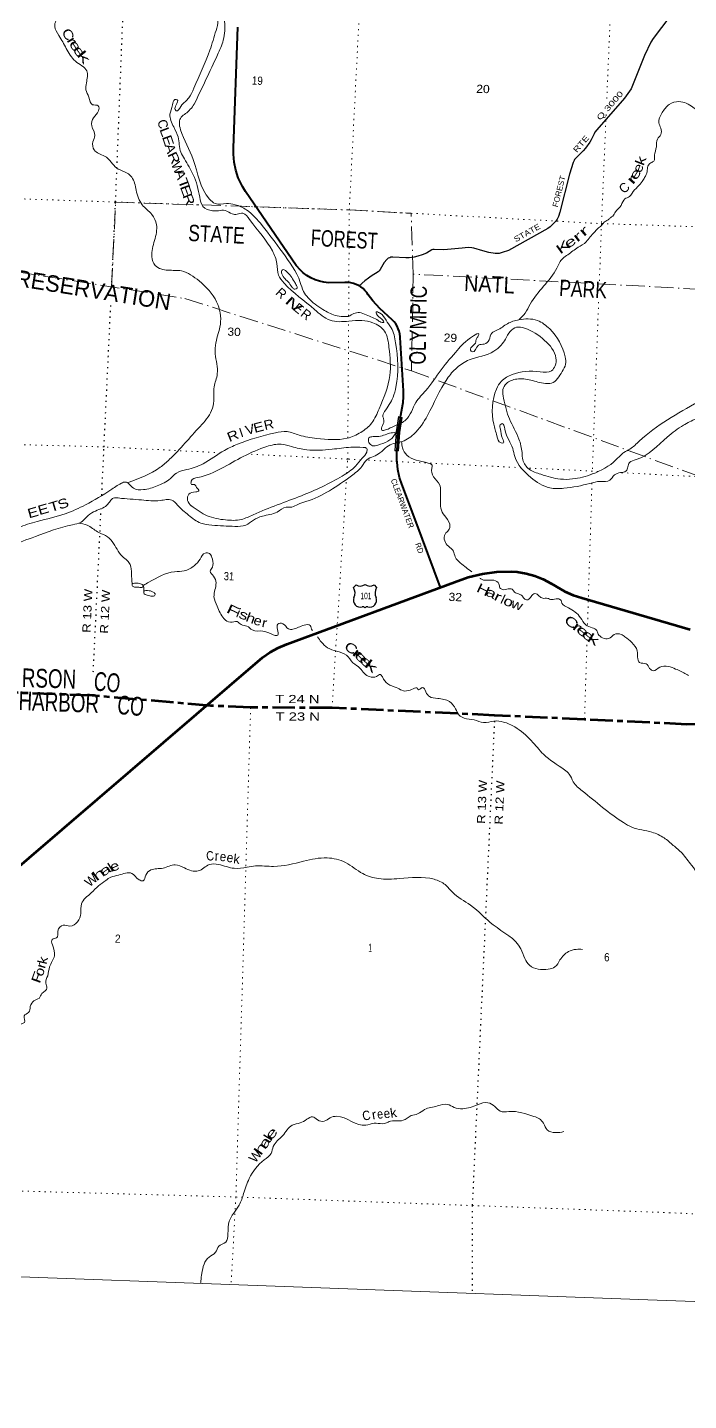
# Model space of a CAD drawing. Header units: feet. Extents: x -932108 to -739700, y 12311 to 202656.
# Drawn here: x -821515 to -807403, y 12311 to 41613 of the extents above; entities that cross this region are included whole.
import ezdxf
from ezdxf.enums import TextEntityAlignment as Align

# ---------------------------------------------------------------- set-up
doc = ezdxf.new("R2010")
doc.units = ezdxf.units.FT
doc.header["$LTSCALE"] = 80
for name, pattern in [('DOT_DASHED', [7.7, 5, -1.2, 0.3, -1.2]), ('DOTTED', [1.5, 0.3, -1.2]), ('LONG_DASH_SHORT_DASH', [9.9, 6, -1.2, 1.5, -1.2])]:
    doc.linetypes.add(name, pattern=pattern)
for name, color, linetype, lineweight in [('11', 7, 'LONG_DASH_SHORT_DASH', 60), ('16', 7, 'Continuous', 25), ('20', 7, 'Continuous', 70), ('26', 7, 'Continuous', 40), ('29', 7, 'Continuous', 25), ('30', 7, 'Continuous', 35), ('39', 7, 'Continuous', 13), ('4', 7, 'Continuous', 13), ('44', 7, 'DOT_DASHED', 13), ('6', 7, 'DOTTED', 25), ('61', 7, 'Continuous', 13), ('7', 7, 'DOTTED', 13)]:
    doc.layers.add(name, color=color, linetype=linetype, lineweight=lineweight)
for name, color, linetype in [('12', 7, 'Continuous'), ('27', 7, 'Continuous'), ('41', 7, 'Continuous')]:
    doc.layers.add(name, color=color, linetype=linetype)

msp = doc.modelspace()

# ---------------------------------------------------------------- linework, layer by layer
at = {"layer": '11'}
for points in [[(-817610, 27139.95), (-820133, 27354.95), (-822203, 27428.95), (-823469.86, 27464.8)], [(-807440.52, 26740.21), (-809623, 26844.95), (-811542, 26932.95), (-815014, 27093.95), (-816750, 27099.95), (-817610, 27139.95)], [(-776393.48, 25770.32), (-777889.48, 25817.13), (-783272.95, 25979.7), (-788435.46, 26150.04), (-789726.88, 26182.62), (-790424.66, 26202.39), (-793764.1, 26335.13), (-795742.98, 26397.22), (-799002.57, 26515.65), (-801047.1, 26597.66), (-804297.23, 26695.77), (-806364.23, 26764.36), (-807440.52, 26740.21)]]:
    msp.add_lwpolyline(points, dxfattribs=at)
at = {"layer": '16'}
for p, q in [((-814552.05, 29658.98), (-814500.74, 29717.74)), ((-814308.98, 29723.71), (-814309.26, 29723.51)), ((-814116.89, 29717.83), (-814065.5, 29658.98))]:
    msp.add_line(p, q, dxfattribs=at)
for centre, radius, start, end in [((-814745.03, 29548.35), 222.05, 332.97043, 29.75871), ((-814409.66, 29875.4), 182.07, 239.97227, 303.45418), ((-814207.88, 29874.9), 181.52, 236.33975, 300.08743), ((-814207.89, 29875.4), 182.07, 236.54582, 236.59441), ((-813872.53, 29548.35), 222.05, 150.24129, 207.02957), ((-814405.84, 29393.45), 151.42, 159.09177, 283.81923), ((-814211.72, 29393.45), 151.42, 256.18077, 20.90823)]:
    msp.add_arc(centre, radius, start, end, dxfattribs=at)
for centre, major_axis, start_param, end_param in [((-814350.5, 29194.63), (-19.56, 51.67), 4.95877769, 6.28318531), ((-814267.05, 29194.63), (19.56, 51.67), 0, 1.32637542)]:
    msp.add_ellipse(centre, major_axis=major_axis, ratio=0.929097, start_param=start_param, end_param=end_param, dxfattribs=at)
at = {"layer": '20'}
msp.add_lwpolyline([(-824305, 21472.95), (-816498.28, 28166.28), (-816335.2, 28278.85), (-816161.24, 28373.75), (-815978.32, 28449.94), (-815975.48, 28450.95), (-812397.23, 29777.58), (-812105.29, 29880.83), (-811804.16, 29952.99), (-811497.13, 29993.27), (-811187.58, 30001.25), (-811058, 29994.95), (-810868.49, 29962.56), (-810683.41, 29910.54), (-810504.77, 29839.46), (-810334.55, 29750.09), (-810247.65, 29695.15), (-810215.47, 29674.11), (-810046.65, 29578.26), (-809868.73, 29500.59), (-809683.67, 29441.93), (-807368.09, 28764.56)], dxfattribs=at)
at = {"layer": '26', "lineweight": 13}
msp.add_line((-813553.38, 33300.23), (-813554.53, 33300.46), dxfattribs=at)
at = {"layer": '26'}
msp.add_line((-813553.38, 33300.23), (-813544.64, 33339.3), dxfattribs=at)
for points in [[(-813544.51, 33339.27), (-813502.22, 33576.71), (-813497.67, 33608.07), (-813487.72, 33734.28), (-813491.01, 33860.83), (-813559.4, 34994.62), (-813560.45, 35013.95), (-813567.67, 35071.92), (-813580.91, 35128.82), (-813600.03, 35184.01), (-813624.81, 35236.91), (-813654.99, 35286.93), (-813690.22, 35333.52), (-813730.14, 35376.17), (-813991.89, 35615.35), (-814143.47, 35781.1), (-814239.69, 35909.68), (-814272.38, 35956.98), (-814309.83, 36000.61), (-814351.64, 36040.08), (-814397.34, 36074.97), (-814446.45, 36104.88), (-814498.4, 36129.5), (-814552.65, 36148.56), (-814608.59, 36161.84), (-814665.62, 36169.2), (-814723.1, 36170.55), (-814742.02, 36169.68), (-815089.98, 36165.95), (-815187.3, 36177.16), (-815282.92, 36198.48), (-815375.78, 36229.68), (-815464.87, 36270.41), (-815549.22, 36320.23), (-815627.9, 36378.6), (-815700.04, 36444.87), (-815764.87, 36518.31), (-815775.63, 36532.14), (-816863.11, 38116.19), (-816923.85, 38215.92), (-817017.39, 38402.18), (-817068.95, 38566.65), (-817103.05, 38735.61), (-817119.29, 38907.2), (-817119.39, 39043.14), (-817027.47, 41618.97)], [(-813553.38, 33300.23), (-813606.8, 32980.33), (-813632.96, 32576.95)], [(-812698.44, 29667.13), (-812700.56, 29665.23), (-813220.6, 31052.6), (-813525.57, 31866.24), (-813571.51, 32010.55), (-813608.55, 32183.48), (-813624.64, 32334.33), (-813627.3, 32359.2), (-813627.95, 32384.33), (-813632.96, 32576.95)]]:
    msp.add_lwpolyline(points, dxfattribs=at)
at = {"layer": '29'}
msp.add_lwpolyline([(-807647.69, 42054.75), (-808160.06, 41377.66), (-808208.32, 41299.49), (-808345.29, 41015.37), (-808610.32, 40342.08), (-808630.28, 40303.79), (-808664.41, 40252.56), (-808771.99, 40105.04), (-809359.31, 39431.99), (-809400.06, 39377.96), (-809419.99, 39346.61), (-809484.45, 39213.8), (-809512.87, 39163.65), (-809603.9, 39039.25), (-809652.8, 38982.39), (-809794.46, 38839.08), (-809835.17, 38792.3), (-809847.55, 38770.78), (-809864.62, 38729.04), (-809940.82, 38481.06), (-810147.54, 37675.07), (-810180.31, 37578.33), (-810208.75, 37523.31), (-810239.08, 37479.67), (-810318.72, 37394.29), (-810358.53, 37360.14), (-810406.93, 37326.04), (-811244.19, 36857.01), (-811378.6, 36808.03), (-811446.86, 36792.85), (-811494.27, 36787.16), (-811532.19, 36787.16), (-811664.91, 36809.93), (-811796.75, 36845.08), (-811987.24, 36904.79), (-812031.7, 36912.45), (-812108.58, 36916.17), (-812234.81, 36902.31), (-812627.42, 36867.53), (-812829.99, 36875.51), (-812862.27, 36871.6), (-812884.07, 36864.95), (-812994.99, 36799.5), (-813092.63, 36762.5), (-813180.8, 36729.3), (-813260.44, 36710.33), (-813369.45, 36697.99), (-813437.75, 36695.93), (-813713.59, 36710.33), (-813755.3, 36708.43), (-813781, 36700), (-813812.19, 36687.56), (-813844.42, 36659.1), (-813898.6, 36594.65), (-813986.62, 36444.71), (-814003.69, 36420.04), (-814026.85, 36400.95), (-814180.38, 36302.7), (-814235.96, 36265.41), (-814309.77, 36205.76), (-814436.99, 36099.12)], dxfattribs=at)
at = {"layer": '39'}
for points in [[(-812856, 60524.95), (-812916, 60313.95), (-813084, 60205.95), (-813477, 60045.95), (-813636, 59905.95), (-813716, 59717.95), (-813664, 59482.95), (-813545, 59291.95), (-813527, 58899.95), (-813556, 58716.95), (-813654, 58532.95), (-813811, 58445.95), (-814048, 58424.95), (-815022, 58402.95), (-815181, 58385.95), (-815443, 58386.95), (-816161, 58585.95), (-816312, 58581.95), (-816440, 58496.95), (-816548, 58225.95), (-816806, 57335.95), (-817008, 56962.95), (-817209, 56633.95), (-817513, 56210.95), (-817676, 56126.95), (-817974, 56131.95), (-818429, 56110.95), (-818664, 55984.95), (-818860, 55764.95), (-818953, 55460.95), (-818927, 55199.95), (-818586, 54684.95), (-818427, 54613.95), (-818207, 54637.95), (-817871, 54712.95), (-817618, 54634.95), (-817444, 54580.95), (-817194, 54521.95), (-816506, 54123.95), (-816361, 53917.95), (-816317, 53712.95), (-816271, 53439.95), (-816136, 53144.95), (-815315, 52208.95), (-814801, 51758.95), (-814594, 51481.95), (-814555, 51242.95), (-814640, 51002.95), (-814739, 50779.95), (-814961, 50346.95), (-815406, 49922.95), (-816239, 49373.95), (-816511, 49306.95), (-816776, 49306.95), (-817357, 49414.95), (-817917, 49594.95), (-818137, 49717.95), (-818187, 49787.95), (-818226, 49903.95), (-818324, 49977.95), (-819280, 50021.95), (-819487, 49924.95), (-819610, 49754.95), (-819594, 49546.95), (-819506, 49410.95), (-819421, 49408.95), (-819332, 49421.95), (-819326, 49306.95), (-819292, 49211.95), (-819150, 49065.95), (-818575, 48421.95), (-818120, 48093.95), (-817799, 47999.95), (-817662, 47938.95), (-817589, 47827.95), (-817528, 47485.95), (-817578, 47284.95), (-817729, 46964.95), (-817817, 46559.95), (-817961, 46253.95), (-818149, 45927.95), (-818214, 45665.95), (-818322, 45337.95), (-818535, 44922.95), (-818976, 44421.95), (-819086, 44240.95), (-819087, 44025.95), (-819030, 43759.95), (-818892, 43589.95), (-818737, 43329.95), (-818610, 43139.95), (-817458, 42135.95), (-817368, 41987.95), (-817307, 41739.95), (-817335, 41343.95), (-817459, 41026.95), (-817954, 39975.95)], [(-814652, 35344.95), (-815054, 35364.95), (-815385, 35592.95), (-816037, 36157.95), (-816154, 36326.95), (-816189, 36577.95), (-816284, 36842.95), (-816773, 37512.95), (-816920, 37646.95), (-817040, 37627.95), (-817142, 37632.95), (-817297, 37707.95), (-817436, 37701.95), (-817567, 37699.95), (-817769, 37795.95), (-817836, 37989.95), (-817975, 38469.95), (-818166, 38810.95), (-818240, 38951.95), (-818301, 39275.95), (-818393, 39490.95), (-818474, 39761.95), (-818418, 39961.95), (-818366, 40072.95), (-818316, 40069.95), (-818341, 39958.95), (-818362, 39860.95), (-818337, 39831.95), (-818239, 39927.95), (-818071, 40108.95), (-817963, 40314.95), (-817621, 41127.95), (-817488, 41549.95), (-817449, 41758.95), (-817488, 41882.95), (-817617, 41997.95), (-819048, 43410.95), (-819182, 43654.95), (-819204, 43921.95), (-819227, 44257.95), (-819142, 44401.95), (-818966, 44560.95), (-818662, 44906.95), (-818467, 45332.95), (-818377, 45716.95), (-818272, 46000.95), (-818059, 46278.95), (-817948, 46545.95), (-817781, 47159.95), (-817701, 47346.95), (-817629, 47484.95), (-817670, 47604.95), (-817815, 47717.95), (-818826, 48432.95), (-819113, 48745.95), (-819262, 49006.95), (-819424, 49188.95), (-819677, 49399.95), (-819715, 49554.95), (-819647, 49874.95), (-819477, 50029.95), (-819231, 50147.95), (-818991, 50162.95), (-818266, 50114.95), (-818142, 50002.95), (-818055, 49943.95), (-817902, 49910.95), (-817410, 49662.95), (-816955, 49513.95), (-816538, 49471.95), (-816165, 49563.95), (-815855, 49788.95), (-815760, 49997.95), (-815698, 50277.95), (-815533, 50522.95), (-814875, 51011.95), (-814735, 51189.95), (-814782, 51444.95), (-815110, 51787.95), (-816095, 52770.95), (-816374, 53329.95), (-816473, 53739.95), (-816620, 53947.95), (-817163, 54364.95), (-817397, 54462.95), (-817668, 54426.95), (-818012, 54373.95), (-818431, 54426.95), (-818723, 54614.95), (-819052, 55120.95), (-819114, 55460.95), (-819046, 55729.95), (-818879, 55925.95), (-818549, 56200.95), (-818355, 56309.95), (-818216, 56322.95), (-817664, 56342.95)], [(-819379, 31894.95), (-818683, 32227.95), (-818483, 32396.95), (-817831, 33099.95), (-817583, 33435.95), (-817539, 33642.95), (-817532, 33940.95), (-817462, 34222.95), (-817506, 34647.95), (-817493, 34885.95), (-817397, 35273.95), (-817477, 35758.95), (-817852, 36202.95), (-818226, 36417.95), (-818513, 36432.95), (-818786, 36532.95), (-818857, 36722.95), (-818802, 37069.95), (-818760, 37403.95), (-818859, 37620.95), (-819066, 37829.95), (-819194, 38138.95), (-819290, 38419.95), (-819447, 38535.95), (-819616, 38614.95), (-819725, 38738.95), (-819872, 38868.95), (-820092, 38999.95), (-820117, 39173.95), (-820075, 39307.95), (-820141, 39513.95), (-820104, 39685.95), (-819999, 39830.95), (-820004, 39941.95), (-820126, 39964.95), (-820206, 40122.95), (-820267, 40281.95), (-820257, 40430.95), (-820251, 40686.95), (-820491, 40893.95), (-820686, 41167.95), (-820845, 41440.95), (-820932, 41636.95), (-820850, 41874.95), (-820802, 42223.95), (-820910, 42378.95), (-820947, 42542.95), (-821037, 42837.95), (-821145, 43199.95), (-821258, 43449.95), (-821372, 43434.95), (-821487, 43468.95), (-821592, 43674.95), (-821765, 43946.95), (-821943, 44102.95), (-821983, 44263.95), (-822007, 44346.95), (-822111, 44426.95), (-822113, 44567.95), (-822182, 44666.95), (-822200, 44814.95), (-822340, 45183.95), (-822560, 45292.95), (-822759, 45445.95), (-823491, 46268.95), (-823659, 46303.95), (-823796, 46379.95), (-824101, 46758.95)], [(-817954, 39975.95), (-818139, 39773.95), (-818236, 39697.95), (-818272, 39587.95), (-818246, 39429.95), (-817977, 38794.95), (-817632, 37951.95), (-817508, 37856.95), (-817268, 37853.95), (-817082, 37830.95), (-816840, 37719.95), (-816504, 37388.95), (-816071, 36814.95), (-815692, 36173.95), (-815623, 35980.95), (-815525, 35844.95), (-815208, 35592.95), (-814946, 35468.95), (-814772, 35442.95), (-814665, 35445.95)], [(-806973.81, 39785.84), (-807004.23, 39782.33), (-807121, 39797.95), (-807309, 39911.95), (-807607, 40031.95), (-807814, 39969.95), (-807966, 39795.95), (-808037, 39576.95), (-807996, 39464.95), (-807994, 39328.95), (-808067, 39228.95), (-808090, 39063.95), (-808128, 38884.95), (-808143, 38762.95), (-808207, 38725.95), (-808269, 38653.95), (-808287, 38536.95), (-808341, 38411.95), (-808392, 38325.95), (-808492, 38211.95), (-808610, 38076.95), (-808665, 38003.95), (-808761, 37957.95), (-808843, 37816.95), (-808960, 37678.95), (-809021, 37585.95), (-809070, 37553.95), (-809116, 37508.95), (-809185, 37473.95), (-809264, 37385.95), (-809343, 37319.95), (-809416, 37236.95), (-809501, 37146.95), (-809588, 37037.95), (-809761, 36921.95), (-809981, 36762.95), (-810088, 36685.95), (-810213, 36479.95), (-810498, 36090.95), (-810785, 35707.95), (-810893, 35516.95), (-811017, 35383.95)], [(-815930, 36160.95), (-816083, 36356.95), (-816087, 36423.95), (-816054, 36444.95), (-815995, 36414.95), (-815818, 36187.95), (-815772, 36109.95), (-815760, 36048.95), (-815805, 36025.95), (-815856, 36057.95), (-815930, 36160.95)], [(-814665, 35445.95), (-814429, 35527.95), (-814284, 35479.95), (-814030, 35360.95), (-813945, 35317.95), (-813908, 35318.95), (-813951, 35386.95), (-814062, 35498.95), (-814071, 35537.95), (-813997, 35521.95), (-813861, 35365.95), (-813751, 35205.95), (-813656, 34883.95), (-813649, 33939.95), (-813710, 33723.95), (-813890, 33414.95), (-813928, 33302.95), (-813907, 33241.95), (-813937, 33118.95), (-813950, 33020.95), (-813873, 33022.95), (-813770, 33065.95), (-813536.48, 33169.19)], [(-823095, 29524.95), (-822840, 29971.95), (-822439, 30419.95), (-822123, 30692.95), (-821715, 30936.95), (-821305, 31071.95), (-820708, 31235.95), (-820274, 31426.95), (-819738, 31743.95), (-819510, 31886.95), (-819417, 31912.95), (-819352, 31875.95), (-819252, 31780.95), (-819041, 31749.95), (-818747, 31829.95), (-818463, 31986.95), (-818333, 32104.95), (-818115, 32176.95), (-817764, 32301.95), (-817307, 32588.95), (-817033, 32717.95), (-816223, 32962.95), (-815973, 32987.95), (-815718, 32912.95), (-815343, 32843.95), (-814687, 32848.95), (-814400, 32971.95), (-814165, 33172.95), (-814009, 33474.95), (-813777, 34187.95), (-813798, 34780.95), (-813894, 35132.95), (-814144, 35311.95), (-814374, 35356.95), (-814654, 35346.95)], [(-813579.2, 32761.91), (-813555, 32766.95), (-813270, 32934.95), (-812975, 33330.95), (-812554, 34117.95), (-812352, 34349.95), (-812085, 34518.95), (-811556, 34703.95), (-811406, 34831.95), (-811313, 34962.95), (-811212, 35124.95), (-811073, 35213.95), (-810902, 35194.95), (-810475, 34935.95), (-810233, 34557.95), (-810252, 34392.95), (-810327, 34287.95), (-810569, 34266.95), (-811165, 34207.95), (-811398, 34061.95), (-811502, 33896.95), (-811562, 33148.95), (-811495, 32896.95), (-811405, 32748.95), (-811356, 32750.95), (-811374, 32840.95), (-811420, 33041.95), (-811424, 33129.95), (-811381, 33158.95), (-811326, 33042.95), (-811157, 32625.95), (-811112, 32455.95), (-810771, 32009.95), (-810363, 31787.95), (-810063, 31778.95), (-809507, 31883.95), (-809286, 31925.95), (-809086, 31952.95), (-808984, 32062.95), (-808858, 32112.95), (-808736, 32149.95), (-808702, 32235.95), (-808661, 32326.95), (-808522, 32389.95), (-807856, 32872.95), (-807511, 33124.95), (-807245.74, 33259.59), (-807206.76, 33275.35)], [(-813537, 33168.95), (-813438, 33238.95), (-813224, 33610.95), (-813010, 33866.95), (-812687, 34306.95), (-812341, 34720.95), (-811994, 35030.95), (-811880, 35075.95), (-811903, 35013.95), (-811938, 34950.95), (-811943, 34902.95), (-812008, 34817.95), (-812059, 34727.95), (-812018, 34690.95), (-811887, 34833.95), (-811765, 34856.95), (-811660, 34944.95), (-811605, 35089.95), (-811495, 35149.95), (-811268, 35291.95), (-811024, 35375.95), (-810630, 35359.95), (-810367, 35178.95), (-810037, 34581.95), (-810027, 34426.95), (-810101, 34269.95), (-810331, 34021.95), (-810460, 34015.95), (-810770, 34085.95), (-811069, 34109.95), (-811291, 34013.95), (-811365, 33884.95), (-811353, 33698.95), (-811225, 33257.95), (-811024, 32829.95), (-810958, 32541.95), (-810939, 32385.95), (-810808, 32188.95), (-810555, 32077.95), (-810138, 31974.95), (-809880, 31977.95), (-809453, 32083.95), (-808953, 32383.95), (-808781, 32542.95), (-808656, 32615.95), (-808454, 32784.95), (-807194.57, 33625.48)], [(-813657.99, 32964.17), (-813677.57, 32920.45), (-814034, 32700.95), (-814151, 32685.95), (-814225, 32758.95), (-814225, 32855.95), (-814135, 32880.95), (-813978, 32890.95), (-813844, 32934.95), (-813722, 32965.95), (-813657.99, 32964.17)], [(-818012, 31400.95), (-818097, 31520.95), (-818070, 31654.95), (-817924, 31700.95), (-817855, 31727.95), (-817903, 31797.95), (-817948, 31856.95), (-818010, 31860.95), (-818018, 31933.95), (-817881, 32006.95), (-817378, 32201.95), (-816405, 32670.95), (-816098, 32718.95), (-815876, 32667.95), (-815554, 32601.95), (-815014, 32611.95), (-814615, 32654.95), (-814347, 32652.95), (-814271, 32626.95), (-814274, 32549.95), (-814370, 32419.95), (-814512, 32250.95), (-814794, 32040.95), (-815665, 31620.95), (-816695, 31214.95), (-816950, 31113.95), (-817288, 31103.95), (-817680, 31193.95), (-818015, 31402.95)], [(-817085, 30966.95), (-816855, 30993.95), (-816692, 31099.95), (-816501, 31183.95), (-816184, 31272.95), (-815992, 31377.95), (-815869, 31378.95), (-815743, 31433.95), (-815570, 31494.95), (-814600, 32043.95), (-814377, 32246.95), (-814270, 32388.95), (-814130, 32454.95), (-813992, 32533.95), (-813840, 32664.95), (-813699, 32736.95), (-813577.92, 32762.18)], [(-813527, 32773.95), (-813509, 32639.95), (-813416, 32488.95), (-812959, 32317.95), (-812879, 32271.95), (-812883, 32210.95), (-812846, 32025.95), (-812713, 31848.95), (-812698, 31731.95), (-812697, 31489.95), (-812680, 31311.95), (-812586, 31161.95), (-812496, 30960.95), (-812524, 30886.95), (-812601, 30802.95), (-812607, 30655.95), (-812528, 30542.95), (-812424, 30438.95), (-812384, 30312.95), (-812275, 30185.95), (-812025.82, 29993.8)], [(-827731.08, 30482.42), (-827474, 30726.95), (-827282, 30825.95), (-827117, 30951.95), (-826344, 31699.95), (-826219, 31859.95), (-826155, 31980.95), (-825943, 32135.95), (-825605, 32268.95), (-825217, 32267.95), (-824906, 32159.95), (-824583, 31938.95), (-824327, 31610.95), (-824263, 31386.95), (-824227, 31232.95), (-824159, 31040.95), (-824142, 30795.95), (-824275, 30386.95), (-825254, 28407.95), (-825493, 28080.95), (-825763, 27797.95), (-825983, 27628.95), (-826233, 27545.95), (-826657, 27509.95), (-826950, 27445.95), (-827156, 27313.95), (-827270, 27123.95), (-827448, 26733.95), (-827469, 26568.95), (-827417, 26504.95), (-827345, 26405.95), (-827254, 26213.95), (-827058, 25991.95), (-826748, 25696.95), (-826568, 25590.95), (-826385, 25469.95), (-826216, 25337.95), (-825974, 25272.95), (-825689, 25193.95), (-825573, 25111.95), (-825440, 25020.95), (-825300, 25010.95), (-824419, 25404.95), (-824110, 25649.95), (-823885, 25989.95), (-823695, 26490.95), (-823335, 28075.95), (-823224, 28479.95), (-823012, 29128.95), (-822917, 29410.95), (-822570, 29977.95), (-822236, 30314.95), (-821882, 30538.95), (-821346, 30748.95), (-820554, 31001.95), (-820372, 31056.95), (-820254, 31163.95), (-820102, 31276.95), (-819818, 31417.95), (-819747, 31506.95), (-819683, 31568.95), (-819576, 31571.95), (-819078, 31530.95), (-818682, 31517.95), (-818434, 31526.95), (-818315, 31421.95), (-818074, 31204.95), (-817813, 31035.95), (-817581, 30992.95), (-817085, 30966.95)], [(-820432.17, 31034.19), (-820237, 30990.95), (-820020, 30850.95), (-819849, 30768.95), (-819706, 30639.95), (-819490, 30326.95), (-819380, 30232.95), (-819326, 30152.95), (-819295, 29955.95), (-819280, 29743.95)], [(-819042.49, 29705.7), (-818922, 29775.95), (-818373, 29997.95), (-818171, 30015.95), (-817955, 30124.95), (-817828, 30269.95), (-817721, 30397.95), (-817631, 30385.95), (-817568, 30262.95), (-817567, 30096.95), (-817612, 30009.95), (-817543, 29900.95), (-817490, 29759.95), (-817533, 29464.95), (-817467, 29262.95), (-817320, 28996.95), (-817183, 28919.95), (-817038, 28933.95), (-816951, 28868.95), (-816829, 28836.95), (-816717, 28754.95), (-816489, 28731.95), (-816315, 28670.95), (-816169, 28643.95), (-816178, 28765.95), (-816168, 28879.95), (-816061, 28888.95), (-815946, 28778.95), (-815850, 28771.95), (-815606, 28859.95), (-815479, 28849.95), (-815436, 28749.95), (-815432.23, 28745.1)], [(-819280, 29743.95), (-819233, 29752.95), (-819123, 29745.95), (-819051, 29708.95), (-819048, 29684.95), (-819058, 29666.95), (-819141, 29666.95), (-819227, 29671.95), (-819279, 29701.95), (-819280, 29743.95)], [(-819033, 29591.95), (-818950, 29594.95), (-818828, 29562.95), (-818789, 29513.95), (-818802, 29485.95), (-818853, 29474.95), (-818957, 29500.95), (-819032, 29540.95), (-819031, 29585.95), (-819028, 29623.95), (-819042.49, 29705.7)], [(-811858.73, 29864.37), (-811809.31, 29831.42), (-811561, 29815.95), (-811451, 29742.95), (-811429, 29656.95), (-811374, 29616.95), (-811251, 29631.95), (-811171, 29624.95), (-811118, 29564.95), (-811021, 29521.95), (-810950, 29475.95), (-810899, 29411.95), (-810831, 29399.95), (-810765, 29469.95), (-810682, 29533.95), (-810590, 29478.95), (-810516, 29432.95), (-810410, 29429.95), (-810328, 29402.95), (-810191, 29420.95), (-810122, 29380.95), (-810105, 29329.95), (-809969, 29228.95), (-809710, 29017.95), (-809596, 28864.95), (-809461, 28800.95), (-809362, 28742.95), (-809332, 28667.95), (-809237, 28589.95), (-809107, 28569.95), (-808988, 28659.95), (-808843, 28659.95), (-808760, 28610.95), (-808613, 28486.95), (-808499, 28308.95), (-808486, 28136.95), (-808450, 28058.95), (-808306, 28032.95), (-808233, 27935.95), (-808154, 27884.95), (-808017, 27961.95), (-807835, 27975.95), (-807678, 27920.95), (-807451.41, 27811.52), (-807403.05, 27784.35)], [(-815324.91, 28606.8), (-815242, 28499.95), (-815107, 28372.95), (-814918, 28302.95), (-814707, 28215.95), (-814567, 28056.95), (-814417, 27941.95), (-814320, 27823.95), (-814213, 27759.95), (-814064, 27763.95), (-813981, 27803.95), (-813938, 27753.95), (-813822, 27602.95), (-813643, 27526.95), (-813381, 27460.95), (-813179, 27493.95), (-813177, 27479.95), (-813088, 27524.95), (-813012, 27435.95), (-812932, 27334.95), (-812758, 27293.95), (-812505, 27225.95), (-812375, 27072.95), (-812300, 26936.95), (-812195, 26873.95), (-811979, 26836.95), (-811778, 26780.95), (-811559, 26810.95), (-811355, 26790.95), (-811112, 26684.95), (-810759, 26393.95), (-810498, 26101.95), (-810053, 25771.95), (-809949, 25677.95), (-809865, 25512.95), (-809672, 25320.95), (-808790, 24643.95), (-808612, 24547.95), (-808185, 24438.95), (-807925, 24317.95), (-807728, 24158.95), (-807538.84, 23992.72)], [(-821263.77, 20894.16), (-821205, 20993.95), (-821099, 21113.95), (-821126, 21217.95), (-821083, 21377.95), (-821043, 21565.95), (-820938, 21800.95), (-820983, 22035.95), (-820986, 22150.95), (-820896, 22184.95), (-820864, 22330.95), (-820753, 22458.95), (-820607, 22436.95), (-820448, 22528.95), (-820378, 22707.95), (-820358, 22911.95), (-820154, 23145.95), (-819998, 23293.95), (-819842.64, 23412.45), (-819734.39, 23478.35), (-819571, 23523.95), (-819288, 23559.95), (-819133, 23425.95), (-819044, 23403.95), (-818988, 23520.95), (-818880, 23634.95), (-818621, 23673.95), (-818362, 23744.95), (-818164, 23675.95), (-817868, 23612.95), (-817633, 23746.95), (-817436, 23749.95), (-817100, 23668.95), (-816828, 23693.95), (-816646, 23718.95), (-816260, 23708.95), (-815621, 23819.95), (-815116, 23890.95), (-814726, 23792.95), (-814357, 23554.95), (-814024, 23449.95), (-813572, 23450.95), (-812834, 23434.95), (-812598, 23320.95), (-812443, 23157.95), (-812055, 22881.95), (-811573, 22461.95), (-810982, 21950.95), (-810900, 21744.95), (-810799, 21598.95), (-810397, 21517.95), (-810255, 21565.95), (-810148, 21712.95), (-809968, 21890.95), (-809799, 21939.95), (-809669, 21938.95)], [(-807538, 23991.95), (-807336.9, 23734.41), (-806992.49, 23361.52), (-806730.78, 23251.78), (-806499.61, 23265.3), (-806232.35, 23416.22), (-806164.62, 23468.47)], [(-823425, 18930.95), (-823351, 18914.95), (-823295, 18966.95), (-823226, 18983.95), (-823198, 19026.95), (-823117, 18994.95), (-823038, 18953.95), (-822937, 18962.95), (-822836, 18977.95), (-822758, 19072.95), (-822644, 19056.95), (-822603, 19154.95), (-822450, 19168.95), (-822342, 19265.95), (-822316, 19335.95), (-822252, 19390.95), (-822188, 19448.95), (-822117, 19592.95), (-821984, 19689.95), (-821834, 19789.95), (-821819, 19895.95), (-821784, 19979.95), (-821782, 20050.95), (-821801, 20079.95), (-821806, 20135.95), (-821886, 20123.95), (-821931, 20195.95), (-821873, 20248.95), (-821804, 20317.95), (-821759, 20340.95), (-821704, 20289.95), (-821653, 20340.95), (-821575, 20378.95), (-821587, 20520.95), (-821490, 20592.95), (-821454, 20720.95), (-821376, 20839.95), (-821263.77, 20894.16)], [(-810063, 18048.95), (-810246, 18027.95), (-810418, 18087.95), (-810500, 18226.95), (-810588, 18324.95), (-810703, 18373.95), (-811239, 18478.95), (-811424, 18485.95), (-811540, 18584.95), (-811684, 18666.95), (-811907, 18623.95), (-812223, 18537.95), (-812407, 18567.95), (-812549, 18629.95), (-812759, 18597.95), (-813037, 18519.95), (-813186, 18428.95), (-813326, 18390.95), (-813498, 18290.95), (-813797, 18262.95), (-813870, 18226.95), (-813939, 18218.95), (-814112, 18227.95), (-814290, 18184.95), (-814912, 18376.95), (-815056, 18342.95), (-815179, 18271.95), (-815323, 18299.95), (-815431, 18365.95), (-815550, 18312.95), (-815695, 18235.95), (-815863, 18184.95), (-816071, 17960.95), (-816267, 17734.95), (-816314, 17584.95), (-816460, 17447.95), (-816780, 17047.95), (-816900, 16726.95), (-816996, 16482.95), (-817209, 16138.95), (-817235, 15864.95), (-817283, 15692.95), (-817432, 15602.95), (-817500, 15474.95), (-817636, 15372.95), (-817745, 15221.95), (-817791, 15023.95), (-817814.17, 14864.39), (-817820.51, 14805.7)]]:
    msp.add_spline(points, degree=3, dxfattribs=at)
at = {"layer": '4'}
msp.add_lwpolyline([(-924530.42, 202655.58), (-893729.37, 201405.05), (-862926.63, 200196.88), (-832122.26, 199031.09), (-801316.3, 197907.67), (-770508.84, 196826.62), (-739699.92, 195787.95), (-745759.19, 12310.89), (-776820.49, 13358.06), (-807880.32, 14447.96), (-838938.61, 15580.59), (-869995.32, 16755.93)], dxfattribs=at)
at = {"layer": '44'}
msp.add_line((-813279.95, 36350.3), (-813325.42, 37647.63), dxfattribs=at)
for points in [[(-819718.54, 36077.32), (-819633, 37886.95), (-814645, 37718.95), (-813325.42, 37647.63)], [(-830295.24, 37761.87), (-818153.5, 35828.05), (-813319.05, 34285.19)], [(-807108.32, 36024.69), (-813279.95, 36350.3), (-813319.05, 34285.19), (-807250.28, 32057.16)]]:
    msp.add_lwpolyline(points, dxfattribs=at)
at = {"layer": '6'}
for p, q in [((-820108.94, 27859.57), (-819942.55, 31349.95)), ((-820133, 27354.95), (-820130.38, 27409.92))]:
    msp.add_line(p, q, dxfattribs=at)
for points in [[(-819719.59, 36055.26), (-819633, 37886.95), (-819423, 43193.95), (-819234, 48535.95), (-819219.79, 48940.45)], [(-819929.24, 31629), (-819880, 32661.95), (-819736.3, 35701.7)], [(-811542, 26932.95), (-812020, 16472.95), (-812021, 14596.5)]]:
    msp.add_lwpolyline(points, dxfattribs=at)
at = {"layer": '61'}
for p, q in [((-813554.53, 33300.46), (-813593, 33308.12)), ((-813586.42, 33298.65), (-813556.09, 33292.61)), ((-813554.94, 33292.38), (-813525.02, 33286.42)), ((-813515.9, 33292.76), (-813553.38, 33300.23)), ((-813631.83, 32577.01), (-813671.91, 32577.8)), ((-813631.67, 32585), (-813663.39, 32585.63))]:
    msp.add_line(p, q, dxfattribs=at)
for points in [[(-813671.91, 32577.8), (-813645.63, 32981.7), (-813593, 33308.12)], [(-813663.39, 32585.63), (-813637.67, 32980.8), (-813586.42, 33298.65)], [(-813525.02, 33286.42), (-813575.4, 32973.36), (-813600.44, 32584.38), (-813627.43, 32584.91)], [(-813592.95, 32576.24), (-813567.44, 32972.47), (-813515.9, 33292.76)], [(-813592.95, 32576.24), (-813627.59, 32576.92), (-813631.83, 32577.01)]]:
    msp.add_lwpolyline(points, dxfattribs=at)
at = {"layer": '7'}
for p, q in [((-818000.3, 37831.96), (-817799, 37825.18)), ((-809323.17, 35752.18), (-809383.11, 34136.7)), ((-814675.21, 32851.21), (-814659.75, 35341.92)), ((-809383.11, 34136.7), (-809459.36, 32081.34)), ((-810975.39, 32219.4), (-814279.96, 32381.44)), ((-815014, 27093.95), (-814705.29, 31969.82)), ((-809334.5, 32138.94), (-810837.71, 32212.65)), ((-807251.31, 32028.39), (-808857.06, 32113.25)), ((-809464.92, 31891.94), (-809561.76, 28800.23)), ((-809573.16, 28436.06), (-809623, 26844.95))]:
    msp.add_line(p, q, dxfattribs=at)
for points in [[(-808483, 58808.95), (-808668, 53482.95), (-808820, 48171.95), (-809030, 42877.95), (-809150.24, 40041.13)], [(-814659.02, 35458.93), (-814645, 37718.95), (-814373, 43041.95), (-814197, 48351.95), (-813966, 53665.95), (-813794.6, 58448.99)], [(-809162.45, 39753.1), (-809261, 37427.95), (-809309.56, 36119.12)], [(-834044.94, 38443.43), (-830271, 38293.95), (-824942, 38066.95), (-819633, 37886.95), (-818264.06, 37840.84)], [(-816973.29, 37797.37), (-814645, 37718.95), (-809261, 37427.95), (-807060.74, 37354.65)], [(-817393.2, 32537.18), (-819880, 32661.95), (-825193, 32807.95), (-830497, 33019.95), (-833133.69, 33095.82)], [(-814697.14, 32098.61), (-814678, 32400.95), (-814676.46, 32649.15)], [(-814396.33, 32387.14), (-814678, 32400.95), (-816761.43, 32505.48)], [(-816750, 27099.95), (-817065, 16654.95), (-817170.21, 14782.25)], [(-831872.52, 17201.35), (-827784, 17029.95), (-822469, 16802.95), (-817065, 16654.95), (-812020, 16472.95), (-807813.36, 16319.36)], [(-807813.36, 16319.36), (-806718.23, 16265.69), (-801397.78, 16074.82), (-796026.98, 15887.75), (-790797.34, 15682.18), (-785479.46, 15541.53), (-780248.08, 15393.31), (-776754.18, 15285.68)]]:
    msp.add_lwpolyline(points, dxfattribs=at)

# ---------------------------------------------------------------- texts
at = {"layer": '12'}
for s, rotation, width, p in [('JEFFERSON', 358.379, 0.75, (-822865, 27571.74)), ('CO', 355.129, 0.7, (-820110.14, 27465.95)), ('HARBOR', 357.953, 0.75, (-821710.42, 27046.7)), ('CO', 355.129, 0.7, (-819607.76, 26963.13))]:
    msp.add_text(s, height=400, rotation=rotation, dxfattribs=dict(at, width=width)).set_placement(p)
at = {"layer": '16', "width": 0.6}
msp.add_text('101', height=140, dxfattribs=at).set_placement((-814289.19, 29411.94), align=Align.CENTER)
at = {"layer": '27'}
for s, rotation, p in [('CLEARWATER', 290.547, (-813762.25, 31956.89)), ('RD', 290.548, (-813244.61, 30591.23))]:
    msp.add_text(s, height=120, rotation=rotation, dxfattribs=at).set_placement(p)
at = {"layer": '30'}
for s, rotation, width, p in [('Q 3000', 48.891, 1.45, (-809287.73, 39619.44)), ('RTE', 49.332, 1.3, (-809787.25, 38931.82)), ('FOREST', 75.615, 1.05, (-810195.82, 37768.58)), ('STATE', 29.257, 1.2, (-811089.48, 37026.78))]:
    msp.add_text(s, height=120, rotation=rotation, dxfattribs=dict(at, width=width)).set_placement(p)
at = {"layer": '41'}
for s, rotation, width, p in [('C', 297.855, 1.3, (-820734.14, 41418.36)), ('r', 300.178, 1.65, (-820647.79, 41283.08)), ('e', 303.327, 1.6, (-820573.63, 41167.78)), ('e', 305.741, 1.65, (-820488.33, 41042.9)), ('k', 308.536, 2, (-820392.69, 40922.35)), ('L', 291.125, 1.3, (-818667.23, 39348.15)), ('E', 289.08, 1.35, (-818606.99, 39164.52)), ('A', 287.334, 1.15, (-818557.08, 39000.58)), ('R', 294.755, 1.35, (-818477.82, 38787.27)), ('k', 68.637, 1.4, (-808331.86, 38735.65)), ('e', 70.439, 1.2, (-808385.58, 38581.31)), ('A', 287.47, 1.15, (-818341.51, 38442.21)), ('T', 290.682, 1.45, (-818267.68, 38246.55)), ('r', 48.791, 2.1, (-808538.65, 38311.68)), ('e', 58.645, 1.55, (-808460.24, 38433.96)), ('E', 290.045, 1.4, (-818220.26, 38097.33)), ('R', 292.287, 1.3, (-818160.85, 37906.34)), ('r', 36.624, 1.9, (-809716.79, 37070.41)), ('r', 40.484, 2.05, (-809573.33, 37195.9)), ('K', 35.767, 1.65, (-810024.79, 36849.95)), ('e', 35.408, 1.65, (-809875.59, 36954.8)), ('I', 317.674, 1.75, (-815991.19, 35708.85)), ('V', 320.264, 1.7, (-815860.09, 35598.77)), ('V', 15.872, 1.1, (-816736.59, 32939.96)), ('E', 14.652, 1.25, (-816556.58, 32987.44)), ('R', 12.97, 1.1, (-816341.08, 33043.43)), ('R', 21.813, 1.25, (-817093.32, 32809.28)), ('E', 15.897, 1.3, (-821370.73, 31167.71)), ('E', 15.939, 1.3, (-821149.96, 31237.07)), ('T', 16.849, 1.35, (-820915.34, 31300.85)), ('S', 19.92, 1.3, (-820718.6, 31359.58)), ('H', 334.751, 1.4, (-811825.93, 29525.61)), ('a', 334.556, 1.45, (-811657.01, 29456.92)), ('F', 334.728, 1.65, (-817166.12, 29080.52)), ('r', 332.972, 1.55, (-811513.79, 29377.3)), ('l', 334.931, 1.05, (-811407.28, 29318.01)), ('o', 334.931, 1.35, (-811286.26, 29271.09)), ('w', 340.58, 1.25, (-811095.69, 29201.57)), ('i', 337.227, 1.05, (-817048.55, 29027.33)), ('s', 340.17, 1.4, (-816932.46, 28986.4)), ('h', 339.621, 1.3, (-816781.03, 28915.47)), ('e', 341.857, 1.15, (-816626.19, 28859.32)), ('C', 323.031, 1.5, (-809963.39, 28843.18)), ('r', 347.426, 1.15, (-816475.14, 28812.29)), ('r', 324.734, 1.85, (-809835.79, 28741.2)), ('e', 320.323, 1.8, (-809721.37, 28652.82)), ('e', 320.854, 1.8, (-809605.28, 28558.24)), ('C', 326.955, 1.4, (-814660.37, 28283.34)), ('k', 328.461, 1.75, (-809485.76, 28469.3)), ('r', 320.372, 2, (-814535.92, 28183.11)), ('e', 317.729, 1.95, (-814454.46, 28100.01)), ('e', 319.239, 1.85, (-814351.19, 28006.35)), ('k', 321.411, 2, (-814240.77, 27908.67)), ('C', 7.309, 0.85, (-817604.47, 23835.77)), ('l', 32.307, 1.3, (-819689.06, 23603.75)), ('e', 22.888, 1.3, (-819617.65, 23624.22)), ('e', 352.403, 0.9, (-817353.05, 23823.01)), ('e', 350.129, 0.95, (-817205.52, 23800.34)), ('h', 36.161, 1.75, (-819937.12, 23462.43)), ('a', 32.841, 1.65, (-819803.25, 23546.79)), ('k', 76.895, 1.15, (-821091.42, 21683.69)), ('F', 70.297, 1.5, (-821214.11, 21310.88)), ('o', 70.399, 1.2, (-821165.87, 21429.72)), ('r', 73.559, 1.25, (-821129.12, 21569.15)), ('C', 10.466, 0.9, (-814262.14, 18296.86)), ('r', 9.846, 1.05, (-814100.5, 18316.23)), ('e', 6.494, 0.85, (-813977.31, 18328.64)), ('e', 8.448, 0.9, (-813829.23, 18340.43)), ('k', 8.768, 1.05, (-813688.71, 18354.64)), ('a', 58.455, 1.65, (-816367.37, 17760.38)), ('l', 58.459, 1.3, (-816295.71, 17870.1)), ('e', 53.531, 1.7, (-816229.05, 17950.61)), ('h', 56.425, 1.7, (-816460.61, 17631.96))]:
    msp.add_text(s, height=200, rotation=rotation, dxfattribs=dict(at, width=width)).set_placement(p, align=Align.CENTER)
for s, rotation, p in [('C', 285.257, (-818718.98, 39526.31)), ('W', 291.739, (-818404.01, 38579.03)), ('C', 43.312, (-808708.46, 38120.31)), ('R', 317.674, (-816162.47, 35867.24)), ('E', 320.508, (-815788.78, 35539.66)), ('R', 322.256, (-815625.59, 35409.93)), ('I', 18.909, (-816920.45, 32874.8)), ('r', 359.848, (-817475.04, 23835.33)), ('k', 353.759, (-817060.84, 23768.93)), ('W', 41.805, (-820091.65, 23341.16)), ('W', 52.572, (-816573.43, 17468.58))]:
    msp.add_text(s, height=200, rotation=rotation, dxfattribs=at).set_placement(p, align=Align.CENTER)
at = {"layer": '44'}
for s, rotation, width, p in [('STATE', 356.98, 0.8, (-818090.86, 37058.29)), ('FOREST', 356.98, 0.75, (-815472.75, 36954.9)), ('NATL', 356.98, 0.9, (-812200.11, 35989.83)), ('OLYMPIC', 88.915, 0.8, (-813017.69, 34415.13)), ('PARK', 356.98, 0.8, (-810171.57, 35885.01))]:
    msp.add_text(s, height=350, rotation=rotation, dxfattribs=dict(at, width=width)).set_placement(p)
msp.add_text('QUINAULT   INDIAN   RESERVATION', height=350, rotation=350.95, dxfattribs=at).set_placement((-826471.33, 36847.46))
at = {"layer": '6'}
for s, rotation, width, p in [('R 13 W', 87.271, 1.2, (-820170.92, 28691.98)), ('R 12 W', 87.271, 1.2, (-819794.82, 28673.62)), ('T 24 N', 359.802, 1.35, (-816227.45, 27195.39)), ('T 23 N', 359.802, 1.35, (-816219.33, 26822.76)), ('R 13 W', 87.384, 1.2, (-811747.2, 24615.11)), ('R 12 W', 87.384, 1.2, (-811371.87, 24599.79))]:
    msp.add_text(s, height=175, rotation=rotation, dxfattribs=dict(at, width=width)).set_placement(p)
at = {"layer": '7'}
for s, width, p in [('19', 0.9, (-816727.33, 40394.13)), ('20', 1.1, (-811936.57, 40218.33)), ('30', 1.1, (-817249.4, 35035.98)), ('29', 1.1, (-812632, 34908.66)), ('31', 0.85, (-817326.34, 29818.05)), ('32', 1.1, (-812528.16, 29375.57)), ('2', 0.9, (-819648, 22081.95)), ('1', 0.45, (-814238, 21887.95)), ('6', 0.9, (-809208, 21685.95))]:
    msp.add_text(s, height=175, rotation=358.321, dxfattribs=dict(at, width=width)).set_placement(p)

doc.saveas('drawing.dxf')
